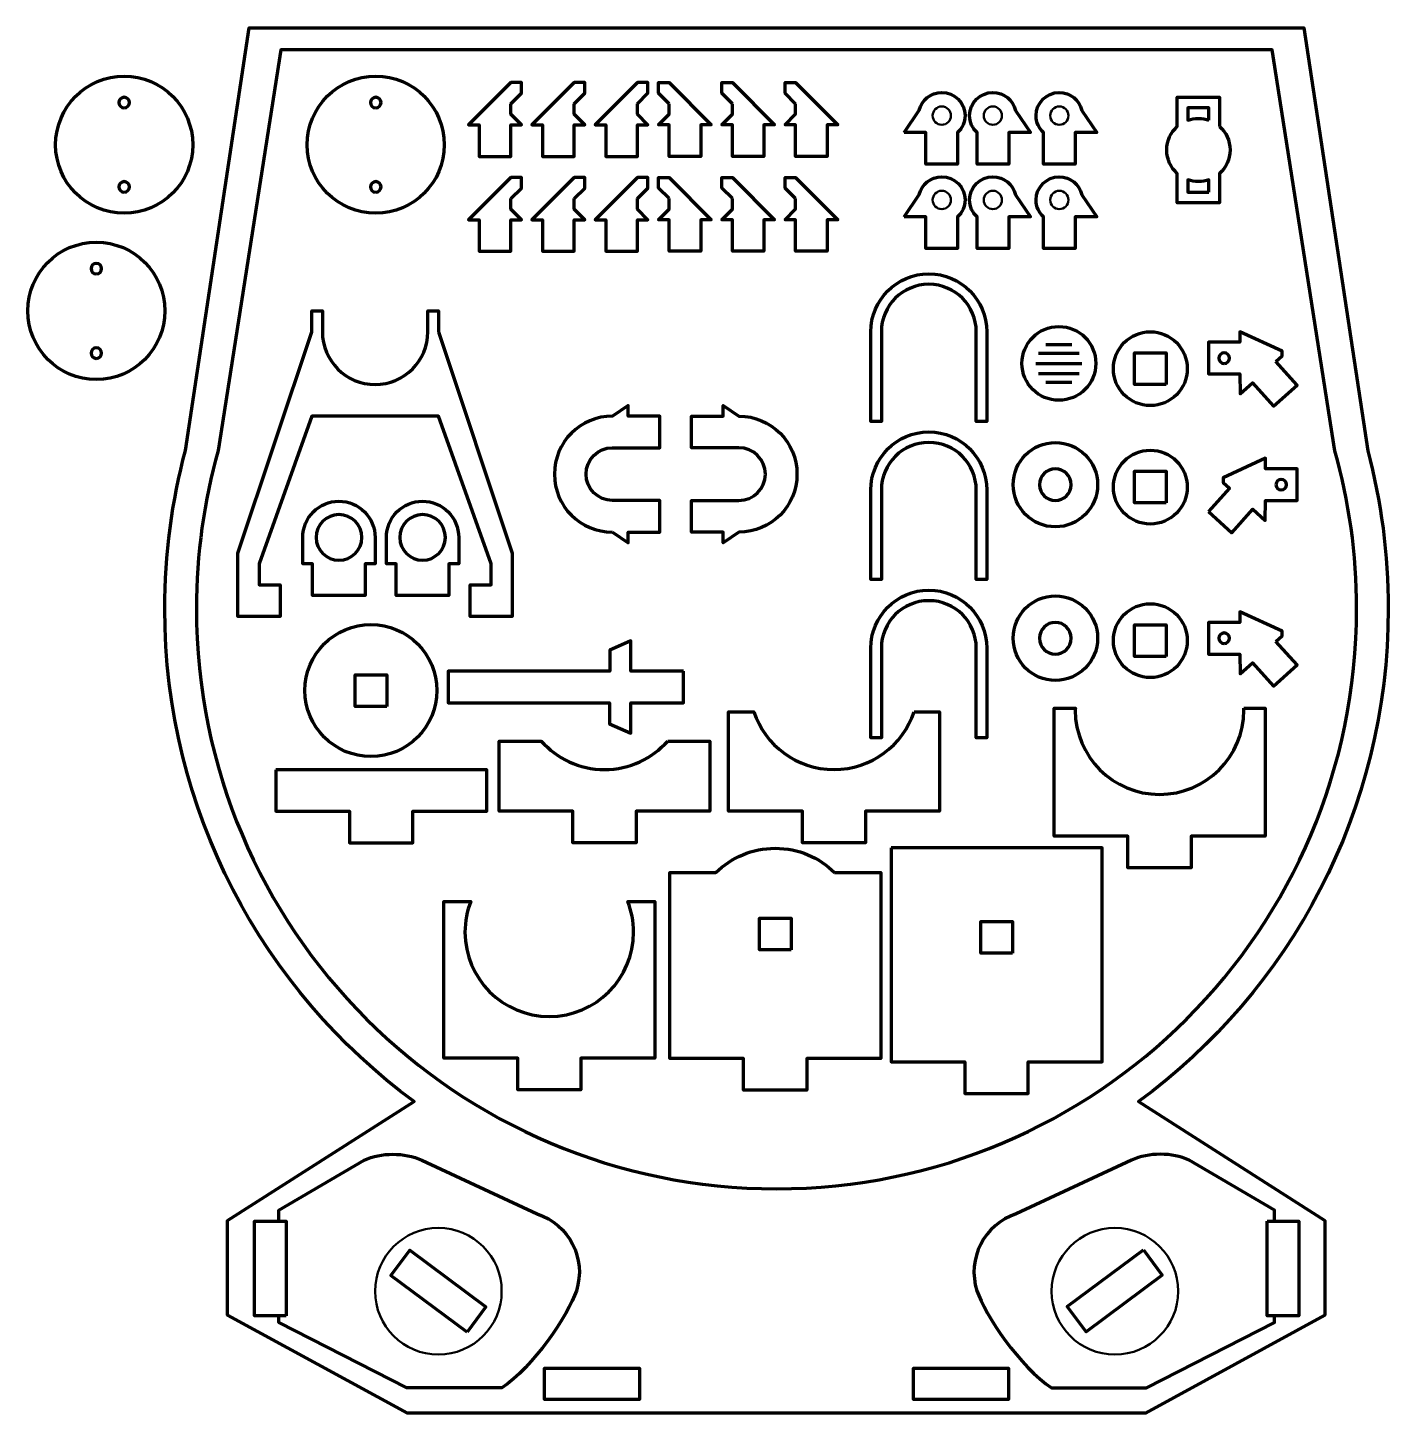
# Model space of a CAD drawing. Header units: inches. Extents: x 589 to 2016, y -1839 to -951.
# Drawn here: x 1653 to 1782, y -1760.5 to -1629.1 of the extents above; entities that cross this region are included whole.
import ezdxf

# ---------------------------------------------------------------- set-up
doc = ezdxf.new("R2010")
doc.units = ezdxf.units.IN
doc.header["$MEASUREMENT"] = 0
doc.layers.add('Layer 1', color=7, linetype='Continuous')

# ---------------------------------------------------------------- blocks, each defined once
blk = doc.blocks.new('block 86')
at = {"layer": 'Layer 1', "color": 18, "lineweight": 80, "true_color": 0x010101}
for points in [[(1698.79, -1636.34), (1699.79, -1635.34), (1699.79, -1634.34), (1698.79, -1634.34), (1694.79, -1638.34), (1695.79, -1638.34), (1695.79, -1641.34), (1698.79, -1641.34), (1698.79, -1638.34), (1699.79, -1638.34), (1698.79, -1637.34), (1698.79, -1636.34)], [(1704.79, -1636.34), (1705.79, -1635.34), (1705.79, -1634.34), (1704.79, -1634.34), (1700.79, -1638.34), (1701.79, -1638.34), (1701.79, -1641.34), (1704.79, -1641.34), (1704.79, -1638.34), (1705.79, -1638.34), (1704.79, -1637.34), (1704.79, -1636.34)], [(1710.79, -1636.34), (1711.79, -1635.34), (1711.79, -1634.34), (1710.79, -1634.34), (1706.8, -1638.34), (1707.8, -1638.34), (1707.8, -1641.34), (1710.79, -1641.34), (1710.79, -1638.34), (1711.79, -1638.34), (1710.79, -1637.34), (1710.79, -1636.34)], [(1713.79, -1636.34), (1712.79, -1635.34), (1712.79, -1634.34), (1713.79, -1634.34), (1717.79, -1638.34), (1716.79, -1638.34), (1716.79, -1641.34), (1713.79, -1641.34), (1713.79, -1638.34), (1712.79, -1638.34), (1713.79, -1637.34), (1713.79, -1636.34)], [(1719.79, -1636.34), (1718.79, -1635.34), (1718.79, -1634.34), (1719.79, -1634.34), (1723.79, -1638.34), (1722.79, -1638.34), (1722.79, -1641.34), (1719.79, -1641.34), (1719.79, -1638.34), (1718.79, -1638.34), (1719.79, -1637.34), (1719.79, -1636.34)], [(1725.79, -1636.34), (1724.79, -1635.34), (1724.79, -1634.34), (1725.79, -1634.34), (1729.79, -1638.34), (1728.79, -1638.34), (1728.79, -1641.34), (1725.79, -1641.34), (1725.79, -1638.34), (1724.79, -1638.34), (1725.79, -1637.34), (1725.79, -1636.34)], [(1698.79, -1645.34), (1699.79, -1644.34), (1699.79, -1643.34), (1698.79, -1643.34), (1694.79, -1647.34), (1695.79, -1647.34), (1695.79, -1650.34), (1698.79, -1650.34), (1698.79, -1647.34), (1699.79, -1647.34), (1698.79, -1646.34), (1698.79, -1645.34)], [(1704.79, -1645.34), (1705.79, -1644.34), (1705.79, -1643.34), (1704.79, -1643.34), (1700.79, -1647.34), (1701.79, -1647.34), (1701.79, -1650.34), (1704.79, -1650.34), (1704.79, -1647.34), (1705.79, -1647.34), (1704.79, -1646.34), (1704.79, -1645.34)], [(1710.79, -1645.34), (1711.79, -1644.34), (1711.79, -1643.34), (1710.79, -1643.34), (1706.8, -1647.34), (1707.8, -1647.34), (1707.8, -1650.34), (1710.79, -1650.34), (1710.79, -1647.34), (1711.79, -1647.34), (1710.79, -1646.34), (1710.79, -1645.34)], [(1713.79, -1645.34), (1712.79, -1644.34), (1712.79, -1643.34), (1713.79, -1643.34), (1717.79, -1647.34), (1716.79, -1647.34), (1716.79, -1650.34), (1713.79, -1650.34), (1713.79, -1647.34), (1712.79, -1647.34), (1713.79, -1646.34), (1713.79, -1645.34)], [(1719.79, -1645.34), (1718.79, -1644.34), (1718.79, -1643.34), (1719.79, -1643.34), (1723.79, -1647.34), (1722.79, -1647.34), (1722.79, -1650.34), (1719.79, -1650.34), (1719.79, -1647.34), (1718.79, -1647.34), (1719.79, -1646.34), (1719.79, -1645.34)], [(1725.79, -1645.34), (1724.79, -1644.34), (1724.79, -1643.34), (1725.79, -1643.34), (1729.79, -1647.34), (1728.79, -1647.34), (1728.79, -1650.34), (1725.79, -1650.34), (1725.79, -1647.34), (1724.79, -1647.34), (1725.79, -1646.34), (1725.79, -1645.34)]]:
    blk.add_lwpolyline(points, dxfattribs=at)
blk = doc.blocks.new('block 93')
at = {"layer": 'Layer 1', "color": 18, "lineweight": 80, "true_color": 0x010101}
for points in [[(1677.49, -1751.3), (1674.49, -1751.3), (1674.49, -1742.3), (1677.49, -1742.3), (1677.49, -1751.3)], [(1770.49, -1742.3), (1773.49, -1742.3), (1773.49, -1751.3), (1770.49, -1751.3), (1770.49, -1742.3)], [(1694.64, -1752.85), (1687.41, -1747.48), (1689.2, -1745.07), (1696.42, -1750.44), (1694.64, -1752.85)], [(1758.76, -1745.04), (1760.55, -1747.45), (1753.33, -1752.82), (1751.54, -1750.41), (1758.76, -1745.04)], [(1710.98, -1759.24), (1701.98, -1759.24), (1701.98, -1756.24), (1710.98, -1756.24), (1710.98, -1759.24), (1710.98, -1759.24)], [(1745.98, -1759.24), (1736.98, -1759.24), (1736.98, -1756.24), (1745.98, -1756.24), (1745.98, -1759.24), (1745.98, -1759.24)]]:
    blk.add_lwpolyline(points, dxfattribs=at)
for points, knots in [([(1781.98, -1684.24), (1781.98, -1679.06), (1781.3, -1674.03), (1780.03, -1669.25), (1780.03, -1669.25), (1773.98, -1629.13), (1773.98, -1629.13), (1773.98, -1629.13), (1673.98, -1629.13), (1673.98, -1629.13), (1673.98, -1629.13), (1667.94, -1669.24), (1667.94, -1669.24), (1666.66, -1674.02), (1665.98, -1679.05), (1665.98, -1684.24), (1665.98, -1703.42), (1675.29, -1720.43), (1689.64, -1730.98), (1689.64, -1730.98), (1671.94, -1742.24), (1671.94, -1742.24), (1671.94, -1742.24), (1671.94, -1751.24), (1671.94, -1751.24), (1671.94, -1751.24), (1688.98, -1760.53), (1688.98, -1760.53), (1688.98, -1760.53), (1758.97, -1760.53), (1758.97, -1760.53), (1758.97, -1760.53), (1775.98, -1751.24), (1775.98, -1751.24), (1775.98, -1751.24), (1775.98, -1742.24), (1775.98, -1742.24), (1775.98, -1742.24), (1758.31, -1730.98), (1758.31, -1730.98), (1772.67, -1720.42), (1781.98, -1703.42), (1781.98, -1684.24)], [0, 0, 0, 0, 1, 1, 1, 2, 2, 2, 3, 3, 3, 4, 4, 4, 5, 5, 5, 6, 6, 6, 7, 7, 7, 8, 8, 8, 9, 9, 9, 10, 10, 10, 11, 11, 11, 12, 12, 12, 13, 13, 13, 14, 14, 14, 14]), ([(1668.98, -1684.24), (1668.98, -1679.04), (1669.7, -1674.01), (1671.05, -1669.24), (1671.05, -1669.24), (1676.98, -1631.24), (1676.98, -1631.24), (1676.98, -1631.24), (1770.98, -1631.24), (1770.98, -1631.24), (1770.98, -1631.24), (1776.91, -1669.25), (1776.91, -1669.25), (1778.26, -1674.02), (1778.98, -1679.04), (1778.98, -1684.24), (1778.98, -1714.62), (1754.35, -1739.24), (1723.98, -1739.24), (1693.6, -1739.24), (1668.98, -1714.61), (1668.98, -1684.24)], [0, 0, 0, 0, 1, 1, 1, 2, 2, 2, 3, 3, 3, 4, 4, 4, 5, 5, 5, 6, 6, 6, 7, 7, 7, 7]), ([(1676.78, -1742.3), (1676.78, -1742.3), (1676.78, -1741.28), (1676.78, -1741.28), (1676.78, -1741.28), (1684.88, -1736.52), (1684.88, -1736.52), (1685.72, -1736.16), (1686.64, -1735.97), (1687.6, -1735.97), (1688.58, -1735.97), (1689.51, -1736.17), (1690.35, -1736.53), (1690.35, -1736.53), (1701.28, -1741.62), (1701.28, -1741.62), (1704.31, -1742.6), (1705.99, -1745.87), (1705, -1748.91), (1704.26, -1751.19), (1700.86, -1756.21), (1697.93, -1758.13), (1697.93, -1758.13), (1688.92, -1758.13), (1688.92, -1758.13), (1688.92, -1758.13), (1676.78, -1751.93), (1676.78, -1751.93), (1676.78, -1751.93), (1676.78, -1751.3), (1676.78, -1751.3)], [0, 0, 0, 0, 1, 1, 1, 2, 2, 2, 3, 3, 3, 4, 4, 4, 5, 5, 5, 6, 6, 6, 7, 7, 7, 8, 8, 8, 9, 9, 9, 10, 10, 10, 10]), ([(1771.2, -1742.3), (1771.2, -1742.3), (1771.2, -1741.28), (1771.2, -1741.28), (1771.2, -1741.28), (1763.11, -1736.52), (1763.11, -1736.52), (1762.27, -1736.16), (1761.35, -1735.97), (1760.38, -1735.97), (1759.4, -1735.97), (1758.47, -1736.17), (1757.64, -1736.53), (1757.64, -1736.53), (1746.71, -1741.62), (1746.71, -1741.62), (1743.67, -1742.6), (1742, -1745.87), (1742.98, -1748.91), (1743.72, -1751.19), (1747.12, -1756.21), (1750.06, -1758.13), (1750.06, -1758.13), (1759.06, -1758.13), (1759.06, -1758.13), (1759.06, -1758.13), (1771.2, -1751.93), (1771.2, -1751.93), (1771.2, -1751.93), (1771.2, -1751.3), (1771.2, -1751.3)], [0, 0, 0, 0, 1, 1, 1, 2, 2, 2, 3, 3, 3, 4, 4, 4, 5, 5, 5, 6, 6, 6, 7, 7, 7, 8, 8, 8, 9, 9, 9, 10, 10, 10, 10])]:
    blk.add_open_spline(points, degree=3, knots=knots, dxfattribs=at)
at = {"layer": 'Layer 1', "color": 240, "lineweight": 50, "true_color": 0xec2227}
for points in [[(1691.92, -1742.96), (1695.23, -1742.96), (1697.92, -1745.65), (1697.92, -1748.96), (1697.92, -1752.27), (1695.23, -1754.96), (1691.92, -1754.96), (1688.61, -1754.96), (1685.92, -1752.27), (1685.92, -1748.96), (1685.92, -1745.65), (1688.61, -1742.96), (1691.92, -1742.96)], [(1756.06, -1742.96), (1759.38, -1742.96), (1762.06, -1745.65), (1762.06, -1748.96), (1762.06, -1752.27), (1759.38, -1754.96), (1756.06, -1754.96), (1752.75, -1754.96), (1750.06, -1752.27), (1750.06, -1748.96), (1750.06, -1745.65), (1752.75, -1742.96), (1756.06, -1742.96)]]:
    blk.add_open_spline(points, degree=3, knots=[0, 0, 0, 0, 1, 1, 1, 2, 2, 2, 3, 3, 3, 4, 4, 4, 4], dxfattribs=at)
blk = doc.blocks.new('block 92')
at = {"layer": 'Layer 1'}
blk.add_blockref('block 93', (0, 0), dxfattribs=at)
blk = doc.blocks.new('block 94')
at = {"layer": 'Layer 1', "color": 18, "lineweight": 80, "true_color": 0x010101}
for points in [[(1749.52, -1659.18), (1751.98, -1659.18)], [(1748.82, -1660), (1752.67, -1660)], [(1748.58, -1660.97), (1752.92, -1660.97)], [(1748.82, -1661.94), (1752.67, -1661.94)], [(1749.52, -1662.75), (1751.98, -1662.75)]]:
    blk.add_lwpolyline(points, dxfattribs=at)
blk.add_open_spline([(1750.75, -1657.47), (1748.82, -1657.47), (1747.25, -1659.04), (1747.25, -1660.97), (1747.25, -1662.9), (1748.82, -1664.47), (1750.75, -1664.47), (1752.68, -1664.47), (1754.25, -1662.9), (1754.25, -1660.97), (1754.25, -1659.04), (1752.69, -1657.47), (1750.75, -1657.47)], degree=3, knots=[0, 0, 0, 0, 1, 1, 1, 2, 2, 2, 3, 3, 3, 4, 4, 4, 4], dxfattribs=at)
blk = doc.blocks.new('block 96')
at = {"layer": 'Layer 1', "color": 18, "lineweight": 80, "true_color": 0x010101}
blk.add_open_spline([(1752.93, -1644.97), (1752.7, -1644), (1751.83, -1643.27), (1750.79, -1643.27), (1749.58, -1643.27), (1748.59, -1644.26), (1748.59, -1645.47), (1748.59, -1646.11), (1748.87, -1646.68), (1749.29, -1647.08), (1749.29, -1647.08), (1749.29, -1650.07), (1749.29, -1650.07), (1749.29, -1650.07), (1752.29, -1650.07), (1752.29, -1650.07), (1752.29, -1650.07), (1752.29, -1647.08), (1752.29, -1647.08), (1752.29, -1647.08), (1754.35, -1647.08), (1754.35, -1647.08), (1754.35, -1647.08), (1752.93, -1644.97), (1752.93, -1644.97)], degree=3, knots=[0, 0, 0, 0, 1, 1, 1, 2, 2, 2, 3, 3, 3, 4, 4, 4, 5, 5, 5, 6, 6, 6, 7, 7, 7, 8, 8, 8, 8], dxfattribs=at)
at = {"layer": 'Layer 1', "color": 240, "lineweight": 50, "true_color": 0xec2227}
blk.add_open_spline([(1750.79, -1644.6), (1751.27, -1644.6), (1751.66, -1644.99), (1751.66, -1645.47), (1751.66, -1645.95), (1751.27, -1646.34), (1750.79, -1646.34), (1750.31, -1646.34), (1749.93, -1645.95), (1749.93, -1645.47), (1749.93, -1644.99), (1750.31, -1644.6), (1750.79, -1644.6)], degree=3, knots=[0, 0, 0, 0, 1, 1, 1, 2, 2, 2, 3, 3, 3, 4, 4, 4, 4], dxfattribs=at)
blk = doc.blocks.new('block 97')
at = {"layer": 'Layer 1', "color": 18, "lineweight": 80, "true_color": 0x010101}
blk.add_open_spline([(1746.63, -1644.97), (1746.4, -1644), (1745.53, -1643.27), (1744.49, -1643.27), (1743.28, -1643.27), (1742.29, -1644.26), (1742.29, -1645.47), (1742.29, -1646.11), (1742.56, -1646.68), (1742.99, -1647.08), (1742.99, -1647.08), (1742.99, -1650.07), (1742.99, -1650.07), (1742.99, -1650.07), (1745.99, -1650.07), (1745.99, -1650.07), (1745.99, -1650.07), (1745.99, -1647.08), (1745.99, -1647.08), (1745.99, -1647.08), (1748.05, -1647.08), (1748.05, -1647.08), (1748.05, -1647.08), (1746.63, -1644.97), (1746.63, -1644.97)], degree=3, knots=[0, 0, 0, 0, 1, 1, 1, 2, 2, 2, 3, 3, 3, 4, 4, 4, 5, 5, 5, 6, 6, 6, 7, 7, 7, 8, 8, 8, 8], dxfattribs=at)
at = {"layer": 'Layer 1', "color": 240, "lineweight": 50, "true_color": 0xec2227}
blk.add_open_spline([(1744.49, -1644.6), (1744.97, -1644.6), (1745.35, -1644.99), (1745.35, -1645.47), (1745.35, -1645.95), (1744.97, -1646.34), (1744.49, -1646.34), (1744.01, -1646.34), (1743.62, -1645.95), (1743.62, -1645.47), (1743.62, -1644.99), (1744.01, -1644.6), (1744.49, -1644.6)], degree=3, knots=[0, 0, 0, 0, 1, 1, 1, 2, 2, 2, 3, 3, 3, 4, 4, 4, 4], dxfattribs=at)
blk = doc.blocks.new('block 98')
at = {"layer": 'Layer 1', "color": 18, "lineweight": 80, "true_color": 0x010101}
blk.add_open_spline([(1736.09, -1647.08), (1736.09, -1647.08), (1738.15, -1647.08), (1738.15, -1647.08), (1738.15, -1647.08), (1738.15, -1650.07), (1738.15, -1650.07), (1738.15, -1650.07), (1741.15, -1650.07), (1741.15, -1650.07), (1741.15, -1650.07), (1741.15, -1647.08), (1741.15, -1647.08), (1741.58, -1646.67), (1741.85, -1646.1), (1741.85, -1645.47), (1741.85, -1644.25), (1740.86, -1643.27), (1739.65, -1643.27), (1738.61, -1643.27), (1737.74, -1643.99), (1737.51, -1644.96), (1737.51, -1644.96), (1736.09, -1647.08), (1736.09, -1647.08)], degree=3, knots=[0, 0, 0, 0, 1, 1, 1, 2, 2, 2, 3, 3, 3, 4, 4, 4, 5, 5, 5, 6, 6, 6, 7, 7, 7, 8, 8, 8, 8], dxfattribs=at)
at = {"layer": 'Layer 1', "color": 240, "lineweight": 50, "true_color": 0xec2227}
blk.add_open_spline([(1739.65, -1644.6), (1740.13, -1644.6), (1740.52, -1644.99), (1740.52, -1645.47), (1740.52, -1645.95), (1740.13, -1646.34), (1739.65, -1646.34), (1739.17, -1646.34), (1738.78, -1645.95), (1738.78, -1645.47), (1738.78, -1644.99), (1739.17, -1644.6), (1739.65, -1644.6)], degree=3, knots=[0, 0, 0, 0, 1, 1, 1, 2, 2, 2, 3, 3, 3, 4, 4, 4, 4], dxfattribs=at)
blk = doc.blocks.new('block 95')
at = {"layer": 'Layer 1'}
for name in ['block 98', 'block 97', 'block 96']:
    blk.add_blockref(name, (0, 0), dxfattribs=at)
blk = doc.blocks.new('block 100')
at = {"layer": 'Layer 1', "color": 18, "lineweight": 80, "true_color": 0x010101}
blk.add_open_spline([(1752.93, -1636.97), (1752.7, -1636), (1751.83, -1635.28), (1750.79, -1635.28), (1749.58, -1635.28), (1748.59, -1636.26), (1748.59, -1637.47), (1748.59, -1638.11), (1748.87, -1638.68), (1749.29, -1639.08), (1749.29, -1639.08), (1749.29, -1642.07), (1749.29, -1642.07), (1749.29, -1642.07), (1752.29, -1642.07), (1752.29, -1642.07), (1752.29, -1642.07), (1752.29, -1639.08), (1752.29, -1639.08), (1752.29, -1639.08), (1754.35, -1639.08), (1754.35, -1639.08), (1754.35, -1639.08), (1752.93, -1636.97), (1752.93, -1636.97)], degree=3, knots=[0, 0, 0, 0, 1, 1, 1, 2, 2, 2, 3, 3, 3, 4, 4, 4, 5, 5, 5, 6, 6, 6, 7, 7, 7, 8, 8, 8, 8], dxfattribs=at)
at = {"layer": 'Layer 1', "color": 240, "lineweight": 50, "true_color": 0xec2227}
blk.add_open_spline([(1750.79, -1636.6), (1751.27, -1636.6), (1751.66, -1636.99), (1751.66, -1637.47), (1751.66, -1637.95), (1751.27, -1638.34), (1750.79, -1638.34), (1750.31, -1638.34), (1749.93, -1637.95), (1749.93, -1637.47), (1749.93, -1636.99), (1750.31, -1636.6), (1750.79, -1636.6)], degree=3, knots=[0, 0, 0, 0, 1, 1, 1, 2, 2, 2, 3, 3, 3, 4, 4, 4, 4], dxfattribs=at)
blk = doc.blocks.new('block 101')
at = {"layer": 'Layer 1', "color": 18, "lineweight": 80, "true_color": 0x010101}
blk.add_open_spline([(1746.63, -1636.97), (1746.4, -1636), (1745.53, -1635.28), (1744.49, -1635.28), (1743.28, -1635.28), (1742.29, -1636.26), (1742.29, -1637.47), (1742.29, -1638.11), (1742.56, -1638.68), (1742.99, -1639.08), (1742.99, -1639.08), (1742.99, -1642.07), (1742.99, -1642.07), (1742.99, -1642.07), (1745.99, -1642.07), (1745.99, -1642.07), (1745.99, -1642.07), (1745.99, -1639.08), (1745.99, -1639.08), (1745.99, -1639.08), (1748.05, -1639.08), (1748.05, -1639.08), (1748.05, -1639.08), (1746.63, -1636.97), (1746.63, -1636.97)], degree=3, knots=[0, 0, 0, 0, 1, 1, 1, 2, 2, 2, 3, 3, 3, 4, 4, 4, 5, 5, 5, 6, 6, 6, 7, 7, 7, 8, 8, 8, 8], dxfattribs=at)
at = {"layer": 'Layer 1', "color": 240, "lineweight": 50, "true_color": 0xec2227}
blk.add_open_spline([(1744.49, -1636.6), (1744.97, -1636.6), (1745.35, -1636.99), (1745.35, -1637.47), (1745.35, -1637.95), (1744.97, -1638.34), (1744.49, -1638.34), (1744.01, -1638.34), (1743.62, -1637.95), (1743.62, -1637.47), (1743.62, -1636.99), (1744.01, -1636.6), (1744.49, -1636.6)], degree=3, knots=[0, 0, 0, 0, 1, 1, 1, 2, 2, 2, 3, 3, 3, 4, 4, 4, 4], dxfattribs=at)
blk = doc.blocks.new('block 102')
at = {"layer": 'Layer 1', "color": 18, "lineweight": 80, "true_color": 0x010101}
blk.add_open_spline([(1736.09, -1639.07), (1736.09, -1639.07), (1738.15, -1639.07), (1738.15, -1639.07), (1738.15, -1639.07), (1738.15, -1642.07), (1738.15, -1642.07), (1738.15, -1642.07), (1741.15, -1642.07), (1741.15, -1642.07), (1741.15, -1642.07), (1741.15, -1639.07), (1741.15, -1639.07), (1741.58, -1638.67), (1741.85, -1638.1), (1741.85, -1637.47), (1741.85, -1636.26), (1740.86, -1635.27), (1739.65, -1635.27), (1738.61, -1635.27), (1737.74, -1635.99), (1737.51, -1636.96), (1737.51, -1636.96), (1736.09, -1639.07), (1736.09, -1639.07)], degree=3, knots=[0, 0, 0, 0, 1, 1, 1, 2, 2, 2, 3, 3, 3, 4, 4, 4, 5, 5, 5, 6, 6, 6, 7, 7, 7, 8, 8, 8, 8], dxfattribs=at)
at = {"layer": 'Layer 1', "color": 240, "lineweight": 50, "true_color": 0xec2227}
blk.add_open_spline([(1739.65, -1636.6), (1740.13, -1636.6), (1740.52, -1636.99), (1740.52, -1637.47), (1740.52, -1637.95), (1740.13, -1638.34), (1739.65, -1638.34), (1739.17, -1638.34), (1738.78, -1637.95), (1738.78, -1637.47), (1738.78, -1636.99), (1739.17, -1636.6), (1739.65, -1636.6)], degree=3, knots=[0, 0, 0, 0, 1, 1, 1, 2, 2, 2, 3, 3, 3, 4, 4, 4, 4], dxfattribs=at)
blk = doc.blocks.new('block 99')
at = {"layer": 'Layer 1'}
for name in ['block 102', 'block 101', 'block 100']:
    blk.add_blockref(name, (0, 0), dxfattribs=at)

msp = doc.modelspace()

# ---------------------------------------------------------------- linework, layer by layer
at = {"layer": 'Layer 1', "color": 18, "lineweight": 80, "true_color": 0x010101}
for points in [[(1771.32, -1660.79), (1771.91, -1660.26), (1771.91, -1659.81), (1767.92, -1657.97), (1767.92, -1658.97), (1764.92, -1658.97), (1764.92, -1661.97), (1767.92, -1661.97), (1767.93, -1663.87), (1769.1, -1662.8), (1771.1, -1665.03), (1773.33, -1663.02), (1771.32, -1660.79)], [(1760.92, -1662.97), (1757.92, -1662.97), (1757.92, -1659.97), (1760.92, -1659.97), (1760.92, -1662.97)], [(1764.92, -1675.02), (1767.15, -1677.03), (1769.15, -1674.8), (1770.32, -1675.86), (1770.33, -1673.97), (1773.33, -1673.97), (1773.33, -1670.97), (1770.33, -1670.97), (1770.33, -1669.97), (1766.34, -1671.81), (1766.34, -1672.25), (1766.93, -1672.79), (1764.92, -1675.02)], [(1760.92, -1674.2), (1757.92, -1674.2), (1757.92, -1671.2), (1760.92, -1671.2), (1760.92, -1674.2)], [(1771.32, -1687.35), (1771.91, -1686.81), (1771.91, -1686.36), (1767.92, -1684.52), (1767.92, -1685.53), (1764.92, -1685.53), (1764.92, -1688.53), (1767.92, -1688.53), (1767.93, -1690.42), (1769.1, -1689.35), (1771.1, -1691.58), (1773.33, -1689.57), (1771.32, -1687.35)], [(1760.92, -1688.76), (1757.92, -1688.76), (1757.92, -1685.76), (1760.92, -1685.76), (1760.92, -1688.76)], [(1715.17, -1690.15), (1710.17, -1690.15), (1710.17, -1687.27), (1708.17, -1688.15), (1708.17, -1690.15), (1692.86, -1690.15), (1692.86, -1693.15), (1708.13, -1693.15), (1708.13, -1695.15), (1710.17, -1696.03), (1710.17, -1693.15), (1715.17, -1693.15), (1715.17, -1690.15)], [(1687.03, -1693.49), (1684.03, -1693.49), (1684.03, -1690.49), (1687.03, -1690.49), (1687.03, -1693.49)], [(1676.5, -1699.5), (1676.5, -1703.44), (1683.5, -1703.44), (1683.5, -1706.44), (1689.51, -1706.44), (1689.51, -1703.44), (1696.51, -1703.44), (1696.51, -1699.5), (1676.5, -1699.5)], [(1734.84, -1706.92), (1734.84, -1727.21), (1741.84, -1727.21), (1741.84, -1730.21), (1747.85, -1730.21), (1747.85, -1727.21), (1754.85, -1727.21), (1754.85, -1706.92), (1734.84, -1706.92)], [(1725.37, -1716.59), (1722.37, -1716.59), (1722.37, -1713.59), (1725.37, -1713.59), (1725.37, -1716.59)], [(1746.36, -1716.9), (1743.36, -1716.9), (1743.36, -1713.9), (1746.36, -1713.9), (1746.36, -1716.9)]]:
    msp.add_lwpolyline(points, dxfattribs=at)
for points, knots in [([(1662.13, -1633.73), (1658.54, -1633.73), (1655.63, -1636.64), (1655.63, -1640.23), (1655.63, -1643.82), (1658.54, -1646.73), (1662.13, -1646.73), (1665.72, -1646.73), (1668.63, -1643.82), (1668.63, -1640.23), (1668.63, -1636.64), (1665.72, -1633.73), (1662.13, -1633.73)], [0, 0, 0, 0, 1, 1, 1, 2, 2, 2, 3, 3, 3, 4, 4, 4, 4]), ([(1685.98, -1633.73), (1682.39, -1633.73), (1679.48, -1636.64), (1679.48, -1640.23), (1679.48, -1643.82), (1682.39, -1646.73), (1685.98, -1646.73), (1689.57, -1646.73), (1692.48, -1643.82), (1692.48, -1640.23), (1692.48, -1636.64), (1689.57, -1633.73), (1685.98, -1633.73)], [0, 0, 0, 0, 1, 1, 1, 2, 2, 2, 3, 3, 3, 4, 4, 4, 4]), ([(1662.13, -1636.73), (1661.86, -1636.73), (1661.63, -1636.5), (1661.63, -1636.23), (1661.63, -1635.95), (1661.86, -1635.73), (1662.13, -1635.73), (1662.41, -1635.73), (1662.63, -1635.95), (1662.63, -1636.23), (1662.63, -1636.5), (1662.41, -1636.73), (1662.13, -1636.73)], [0, 0, 0, 0, 1, 1, 1, 2, 2, 2, 3, 3, 3, 4, 4, 4, 4]), ([(1685.98, -1636.73), (1685.7, -1636.73), (1685.48, -1636.5), (1685.48, -1636.23), (1685.48, -1635.95), (1685.71, -1635.73), (1685.98, -1635.73), (1686.26, -1635.73), (1686.48, -1635.95), (1686.48, -1636.23), (1686.48, -1636.5), (1686.26, -1636.73), (1685.98, -1636.73)], [0, 0, 0, 0, 1, 1, 1, 2, 2, 2, 3, 3, 3, 4, 4, 4, 4]), ([(1765.98, -1638.5), (1765.98, -1638.5), (1765.98, -1635.73), (1765.98, -1635.73), (1765.98, -1635.73), (1761.98, -1635.73), (1761.98, -1635.73), (1761.98, -1635.73), (1761.98, -1638.5), (1761.98, -1638.5), (1761.37, -1639.05), (1760.98, -1639.84), (1760.98, -1640.73), (1760.98, -1641.61), (1761.37, -1642.41), (1761.98, -1642.96), (1761.98, -1642.96), (1761.98, -1645.73), (1761.98, -1645.73), (1761.98, -1645.73), (1765.98, -1645.73), (1765.98, -1645.73), (1765.98, -1645.73), (1765.98, -1642.96), (1765.98, -1642.96), (1766.59, -1642.41), (1766.98, -1641.61), (1766.98, -1640.73), (1766.98, -1639.84), (1766.59, -1639.04), (1765.98, -1638.5)], [0, 0, 0, 0, 1, 1, 1, 2, 2, 2, 3, 3, 3, 4, 4, 4, 5, 5, 5, 6, 6, 6, 7, 7, 7, 8, 8, 8, 9, 9, 9, 10, 10, 10, 10]), ([(1764.98, -1637.9), (1764.66, -1637.79), (1764.33, -1637.73), (1763.98, -1637.73), (1763.63, -1637.73), (1763.29, -1637.79), (1762.98, -1637.9), (1762.98, -1637.9), (1762.98, -1636.73), (1762.98, -1636.73), (1762.98, -1636.73), (1764.98, -1636.73), (1764.98, -1636.73), (1764.98, -1636.73), (1764.98, -1637.9), (1764.98, -1637.9), (1764.98, -1637.9), (1764.98, -1637.9), (1764.98, -1637.9)], [0, 0, 0, 0, 1, 1, 1, 2, 2, 2, 3, 3, 3, 4, 4, 4, 5, 5, 5, 6, 6, 6, 6]), ([(1662.13, -1644.73), (1661.86, -1644.73), (1661.63, -1644.5), (1661.63, -1644.23), (1661.63, -1643.95), (1661.86, -1643.73), (1662.13, -1643.73), (1662.41, -1643.73), (1662.63, -1643.95), (1662.63, -1644.23), (1662.63, -1644.5), (1662.41, -1644.73), (1662.13, -1644.73)], [0, 0, 0, 0, 1, 1, 1, 2, 2, 2, 3, 3, 3, 4, 4, 4, 4]), ([(1685.98, -1644.73), (1685.7, -1644.73), (1685.48, -1644.5), (1685.48, -1644.23), (1685.48, -1643.95), (1685.71, -1643.73), (1685.98, -1643.73), (1686.26, -1643.73), (1686.48, -1643.95), (1686.48, -1644.23), (1686.48, -1644.5), (1686.26, -1644.73), (1685.98, -1644.73)], [0, 0, 0, 0, 1, 1, 1, 2, 2, 2, 3, 3, 3, 4, 4, 4, 4]), ([(1764.98, -1644.73), (1764.98, -1644.73), (1762.98, -1644.73), (1762.98, -1644.73), (1762.98, -1644.73), (1762.98, -1643.55), (1762.98, -1643.55), (1763.29, -1643.66), (1763.63, -1643.73), (1763.98, -1643.73), (1764.33, -1643.73), (1764.66, -1643.66), (1764.98, -1643.55), (1764.98, -1643.55), (1764.98, -1644.73), (1764.98, -1644.73), (1764.98, -1644.73), (1764.98, -1644.73), (1764.98, -1644.73)], [0, 0, 0, 0, 1, 1, 1, 2, 2, 2, 3, 3, 3, 4, 4, 4, 5, 5, 5, 6, 6, 6, 6]), ([(1659.49, -1649.48), (1655.9, -1649.48), (1652.99, -1652.39), (1652.99, -1655.99), (1652.99, -1659.58), (1655.9, -1662.49), (1659.49, -1662.49), (1663.08, -1662.49), (1665.99, -1659.58), (1665.99, -1655.99), (1665.99, -1652.39), (1663.08, -1649.48), (1659.49, -1649.48)], [0, 0, 0, 0, 1, 1, 1, 2, 2, 2, 3, 3, 3, 4, 4, 4, 4]), ([(1659.49, -1652.48), (1659.21, -1652.48), (1658.99, -1652.26), (1658.99, -1651.98), (1658.99, -1651.71), (1659.21, -1651.48), (1659.49, -1651.48), (1659.76, -1651.48), (1659.99, -1651.71), (1659.99, -1651.98), (1659.99, -1652.26), (1659.76, -1652.48), (1659.49, -1652.48)], [0, 0, 0, 0, 1, 1, 1, 2, 2, 2, 3, 3, 3, 4, 4, 4, 4]), ([(1743.92, -1657.97), (1743.92, -1654.94), (1741.46, -1652.47), (1738.42, -1652.47), (1735.38, -1652.47), (1732.92, -1654.93), (1732.92, -1657.97), (1732.92, -1657.97), (1732.92, -1666.47), (1732.92, -1666.47), (1732.92, -1666.47), (1733.92, -1666.47), (1733.92, -1666.47), (1733.92, -1666.47), (1733.92, -1657.97), (1733.92, -1657.97), (1733.92, -1655.49), (1735.93, -1653.47), (1738.42, -1653.47), (1740.9, -1653.47), (1742.92, -1655.49), (1742.92, -1657.97), (1742.92, -1657.97), (1742.92, -1666.47), (1742.92, -1666.47), (1742.92, -1666.47), (1743.92, -1666.47), (1743.92, -1666.47), (1743.92, -1666.47), (1743.92, -1657.97), (1743.92, -1657.97)], [0, 0, 0, 0, 1, 1, 1, 2, 2, 2, 3, 3, 3, 4, 4, 4, 5, 5, 5, 6, 6, 6, 7, 7, 7, 8, 8, 8, 9, 9, 9, 10, 10, 10, 10]), ([(1691.92, -1657.97), (1691.92, -1657.97), (1691.92, -1655.97), (1691.92, -1655.97), (1691.92, -1655.97), (1690.92, -1655.97), (1690.92, -1655.97), (1690.92, -1655.97), (1690.92, -1657.97), (1690.92, -1657.97), (1690.92, -1660.73), (1688.68, -1662.97), (1685.92, -1662.97), (1683.16, -1662.97), (1680.92, -1660.73), (1680.92, -1657.97), (1680.92, -1657.97), (1680.92, -1655.97), (1680.92, -1655.97), (1680.92, -1655.97), (1679.92, -1655.97), (1679.92, -1655.97), (1679.92, -1655.97), (1679.92, -1657.97), (1679.92, -1657.97), (1679.92, -1657.97), (1672.92, -1678.97), (1672.92, -1678.97), (1672.92, -1678.97), (1672.92, -1684.97), (1672.92, -1684.97), (1672.92, -1684.97), (1676.92, -1684.97), (1676.92, -1684.97), (1676.92, -1684.97), (1676.92, -1681.97), (1676.92, -1681.97), (1676.92, -1681.97), (1674.92, -1681.97), (1674.92, -1681.97), (1674.92, -1681.97), (1674.92, -1679.97), (1674.92, -1679.97), (1674.92, -1679.97), (1679.92, -1665.97), (1679.92, -1665.97), (1679.92, -1665.97), (1691.92, -1665.97), (1691.92, -1665.97), (1691.92, -1665.97), (1696.92, -1679.97), (1696.92, -1679.97), (1696.92, -1679.97), (1696.92, -1681.97), (1696.92, -1681.97), (1696.92, -1681.97), (1694.92, -1681.97), (1694.92, -1681.97), (1694.92, -1681.97), (1694.92, -1684.97), (1694.92, -1684.97), (1694.92, -1684.97), (1698.92, -1684.97), (1698.92, -1684.97), (1698.92, -1684.97), (1698.92, -1678.97), (1698.92, -1678.97), (1698.92, -1678.97), (1691.92, -1657.97), (1691.92, -1657.97)], [0, 0, 0, 0, 1, 1, 1, 2, 2, 2, 3, 3, 3, 4, 4, 4, 5, 5, 5, 6, 6, 6, 7, 7, 7, 8, 8, 8, 9, 9, 9, 10, 10, 10, 11, 11, 11, 12, 12, 12, 13, 13, 13, 14, 14, 14, 15, 15, 15, 16, 16, 16, 17, 17, 17, 18, 18, 18, 19, 19, 19, 20, 20, 20, 21, 21, 21, 22, 22, 22, 23, 23, 23, 23]), ([(1759.42, -1657.97), (1757.49, -1657.97), (1755.92, -1659.54), (1755.92, -1661.47), (1755.92, -1663.41), (1757.49, -1664.97), (1759.42, -1664.97), (1761.35, -1664.97), (1762.92, -1663.41), (1762.92, -1661.47), (1762.92, -1659.54), (1761.35, -1657.97), (1759.42, -1657.97)], [0, 0, 0, 0, 1, 1, 1, 2, 2, 2, 3, 3, 3, 4, 4, 4, 4]), ([(1659.49, -1660.49), (1659.21, -1660.49), (1658.99, -1660.26), (1658.99, -1659.99), (1658.99, -1659.71), (1659.21, -1659.49), (1659.49, -1659.49), (1659.76, -1659.49), (1659.99, -1659.71), (1659.99, -1659.99), (1659.99, -1660.26), (1659.76, -1660.49), (1659.49, -1660.49)], [0, 0, 0, 0, 1, 1, 1, 2, 2, 2, 3, 3, 3, 4, 4, 4, 4]), ([(1766.42, -1660.97), (1766.15, -1660.97), (1765.92, -1660.75), (1765.92, -1660.47), (1765.92, -1660.19), (1766.15, -1659.97), (1766.42, -1659.97), (1766.69, -1659.97), (1766.92, -1660.19), (1766.92, -1660.47), (1766.92, -1660.75), (1766.7, -1660.97), (1766.42, -1660.97)], [0, 0, 0, 0, 1, 1, 1, 2, 2, 2, 3, 3, 3, 4, 4, 4, 4]), ([(1708.42, -1676.97), (1705.38, -1676.97), (1702.92, -1674.51), (1702.92, -1671.47), (1702.92, -1668.43), (1705.38, -1665.97), (1708.42, -1665.97), (1708.42, -1665.97), (1709.92, -1664.97), (1709.92, -1664.97), (1709.92, -1664.97), (1709.92, -1665.97), (1709.92, -1665.97), (1709.92, -1665.97), (1712.92, -1665.97), (1712.92, -1665.97), (1712.92, -1665.97), (1712.92, -1668.97), (1712.92, -1668.97), (1712.92, -1668.97), (1708.42, -1668.97), (1708.42, -1668.97), (1707.04, -1668.97), (1705.92, -1670.09), (1705.92, -1671.47), (1705.92, -1672.85), (1707.04, -1673.97), (1708.42, -1673.97), (1708.42, -1673.97), (1712.92, -1673.97), (1712.92, -1673.97), (1712.92, -1673.97), (1712.92, -1676.97), (1712.92, -1676.97), (1712.92, -1676.97), (1709.92, -1676.97), (1709.92, -1676.97), (1709.92, -1676.97), (1709.92, -1677.97), (1709.92, -1677.97), (1709.92, -1677.97), (1708.42, -1676.97), (1708.42, -1676.97)], [0, 0, 0, 0, 1, 1, 1, 2, 2, 2, 3, 3, 3, 4, 4, 4, 5, 5, 5, 6, 6, 6, 7, 7, 7, 8, 8, 8, 9, 9, 9, 10, 10, 10, 11, 11, 11, 12, 12, 12, 13, 13, 13, 14, 14, 14, 14]), ([(1720.42, -1676.97), (1723.46, -1676.97), (1725.92, -1674.51), (1725.92, -1671.47), (1725.92, -1668.43), (1723.46, -1665.97), (1720.42, -1665.97), (1720.42, -1665.97), (1718.92, -1664.97), (1718.92, -1664.97), (1718.92, -1664.97), (1718.92, -1665.97), (1718.92, -1665.97), (1718.92, -1665.97), (1715.92, -1665.97), (1715.92, -1665.97), (1715.92, -1665.97), (1715.92, -1668.97), (1715.92, -1668.97), (1715.92, -1668.97), (1720.42, -1668.97), (1720.42, -1668.97), (1721.8, -1668.97), (1722.92, -1670.09), (1722.92, -1671.47), (1722.92, -1672.85), (1721.8, -1673.97), (1720.42, -1673.97), (1720.42, -1673.97), (1715.92, -1673.97), (1715.92, -1673.97), (1715.92, -1673.97), (1715.92, -1676.97), (1715.92, -1676.97), (1715.92, -1676.97), (1718.92, -1676.97), (1718.92, -1676.97), (1718.92, -1676.97), (1718.92, -1677.97), (1718.92, -1677.97), (1718.92, -1677.97), (1720.42, -1676.97), (1720.42, -1676.97)], [0, 0, 0, 0, 1, 1, 1, 2, 2, 2, 3, 3, 3, 4, 4, 4, 5, 5, 5, 6, 6, 6, 7, 7, 7, 8, 8, 8, 9, 9, 9, 10, 10, 10, 11, 11, 11, 12, 12, 12, 13, 13, 13, 14, 14, 14, 14]), ([(1743.92, -1672.97), (1743.92, -1669.93), (1741.46, -1667.47), (1738.42, -1667.47), (1735.38, -1667.47), (1732.92, -1669.93), (1732.92, -1672.97), (1732.92, -1672.97), (1732.92, -1681.47), (1732.92, -1681.47), (1732.92, -1681.47), (1733.92, -1681.47), (1733.92, -1681.47), (1733.92, -1681.47), (1733.92, -1672.97), (1733.92, -1672.97), (1733.92, -1670.48), (1735.93, -1668.47), (1738.42, -1668.47), (1740.9, -1668.47), (1742.92, -1670.48), (1742.92, -1672.97), (1742.92, -1672.97), (1742.92, -1681.47), (1742.92, -1681.47), (1742.92, -1681.47), (1743.92, -1681.47), (1743.92, -1681.47), (1743.92, -1681.47), (1743.92, -1672.97), (1743.92, -1672.97)], [0, 0, 0, 0, 1, 1, 1, 2, 2, 2, 3, 3, 3, 4, 4, 4, 5, 5, 5, 6, 6, 6, 7, 7, 7, 8, 8, 8, 9, 9, 9, 10, 10, 10, 10]), ([(1750.42, -1668.47), (1748.21, -1668.47), (1746.42, -1670.26), (1746.42, -1672.47), (1746.42, -1674.68), (1748.21, -1676.47), (1750.42, -1676.47), (1752.63, -1676.47), (1754.42, -1674.68), (1754.42, -1672.47), (1754.42, -1670.26), (1752.63, -1668.47), (1750.42, -1668.47)], [0, 0, 0, 0, 1, 1, 1, 2, 2, 2, 3, 3, 3, 4, 4, 4, 4]), ([(1759.42, -1669.2), (1757.49, -1669.2), (1755.92, -1670.77), (1755.92, -1672.7), (1755.92, -1674.64), (1757.49, -1676.2), (1759.42, -1676.2), (1761.35, -1676.2), (1762.92, -1674.64), (1762.92, -1672.7), (1762.92, -1670.77), (1761.35, -1669.2), (1759.42, -1669.2)], [0, 0, 0, 0, 1, 1, 1, 2, 2, 2, 3, 3, 3, 4, 4, 4, 4]), ([(1750.42, -1673.97), (1749.59, -1673.97), (1748.92, -1673.3), (1748.92, -1672.47), (1748.92, -1671.64), (1749.59, -1670.97), (1750.42, -1670.97), (1751.25, -1670.97), (1751.92, -1671.64), (1751.92, -1672.47), (1751.92, -1673.3), (1751.25, -1673.97), (1750.42, -1673.97)], [0, 0, 0, 0, 1, 1, 1, 2, 2, 2, 3, 3, 3, 4, 4, 4, 4]), ([(1771.33, -1672.47), (1771.33, -1672.19), (1771.56, -1671.97), (1771.83, -1671.97), (1772.1, -1671.97), (1772.33, -1672.19), (1772.33, -1672.47), (1772.33, -1672.75), (1772.1, -1672.97), (1771.83, -1672.97), (1771.56, -1672.97), (1771.33, -1672.75), (1771.33, -1672.47)], [0, 0, 0, 0, 1, 1, 1, 2, 2, 2, 3, 3, 3, 4, 4, 4, 4]), ([(1682.49, -1674.04), (1680.6, -1674.04), (1679.06, -1675.58), (1679.06, -1677.47), (1679.06, -1677.47), (1679.06, -1679.97), (1679.06, -1679.97), (1679.06, -1679.97), (1679.99, -1679.97), (1679.99, -1679.97), (1679.99, -1679.97), (1679.99, -1682.97), (1679.99, -1682.97), (1679.99, -1682.97), (1684.99, -1682.97), (1684.99, -1682.97), (1684.99, -1682.97), (1684.99, -1679.97), (1684.99, -1679.97), (1684.99, -1679.97), (1685.92, -1679.97), (1685.92, -1679.97), (1685.92, -1679.97), (1685.92, -1677.47), (1685.92, -1677.47), (1685.92, -1675.58), (1684.39, -1674.04), (1682.49, -1674.04)], [0, 0, 0, 0, 1, 1, 1, 2, 2, 2, 3, 3, 3, 4, 4, 4, 5, 5, 5, 6, 6, 6, 7, 7, 7, 8, 8, 8, 9, 9, 9, 9]), ([(1682.49, -1679.63), (1681.3, -1679.63), (1680.33, -1678.67), (1680.33, -1677.47), (1680.33, -1676.27), (1681.29, -1675.31), (1682.49, -1675.31), (1683.69, -1675.31), (1684.66, -1676.27), (1684.66, -1677.47), (1684.66, -1678.67), (1683.69, -1679.63), (1682.49, -1679.63)], [0, 0, 0, 0, 1, 1, 1, 2, 2, 2, 3, 3, 3, 4, 4, 4, 4]), ([(1690.42, -1674.04), (1688.53, -1674.04), (1686.99, -1675.58), (1686.99, -1677.47), (1686.99, -1677.47), (1686.99, -1679.97), (1686.99, -1679.97), (1686.99, -1679.97), (1687.92, -1679.97), (1687.92, -1679.97), (1687.92, -1679.97), (1687.92, -1682.97), (1687.92, -1682.97), (1687.92, -1682.97), (1692.92, -1682.97), (1692.92, -1682.97), (1692.92, -1682.97), (1692.92, -1679.97), (1692.92, -1679.97), (1692.92, -1679.97), (1693.85, -1679.97), (1693.85, -1679.97), (1693.85, -1679.97), (1693.85, -1677.47), (1693.85, -1677.47), (1693.85, -1675.58), (1692.31, -1674.04), (1690.42, -1674.04)], [0, 0, 0, 0, 1, 1, 1, 2, 2, 2, 3, 3, 3, 4, 4, 4, 5, 5, 5, 6, 6, 6, 7, 7, 7, 8, 8, 8, 9, 9, 9, 9]), ([(1690.42, -1679.63), (1689.23, -1679.63), (1688.26, -1678.67), (1688.26, -1677.47), (1688.26, -1676.27), (1689.23, -1675.31), (1690.42, -1675.31), (1691.62, -1675.31), (1692.59, -1676.27), (1692.59, -1677.47), (1692.58, -1678.67), (1691.61, -1679.63), (1690.42, -1679.63)], [0, 0, 0, 0, 1, 1, 1, 2, 2, 2, 3, 3, 3, 4, 4, 4, 4]), ([(1743.92, -1687.97), (1743.92, -1684.94), (1741.46, -1682.47), (1738.42, -1682.47), (1735.38, -1682.47), (1732.92, -1684.93), (1732.92, -1687.97), (1732.92, -1687.97), (1732.92, -1696.47), (1732.92, -1696.47), (1732.92, -1696.47), (1733.92, -1696.47), (1733.92, -1696.47), (1733.92, -1696.47), (1733.92, -1687.97), (1733.92, -1687.97), (1733.92, -1685.49), (1735.93, -1683.47), (1738.42, -1683.47), (1740.9, -1683.47), (1742.92, -1685.49), (1742.92, -1687.97), (1742.92, -1687.97), (1742.92, -1696.47), (1742.92, -1696.47), (1742.92, -1696.47), (1743.92, -1696.47), (1743.92, -1696.47), (1743.92, -1696.47), (1743.92, -1687.97), (1743.92, -1687.97)], [0, 0, 0, 0, 1, 1, 1, 2, 2, 2, 3, 3, 3, 4, 4, 4, 5, 5, 5, 6, 6, 6, 7, 7, 7, 8, 8, 8, 9, 9, 9, 10, 10, 10, 10]), ([(1750.42, -1683.02), (1748.21, -1683.02), (1746.42, -1684.81), (1746.42, -1687.02), (1746.42, -1689.24), (1748.21, -1691.03), (1750.42, -1691.03), (1752.63, -1691.03), (1754.42, -1689.24), (1754.42, -1687.02), (1754.42, -1684.82), (1752.63, -1683.02), (1750.42, -1683.02)], [0, 0, 0, 0, 1, 1, 1, 2, 2, 2, 3, 3, 3, 4, 4, 4, 4]), ([(1759.42, -1683.76), (1757.49, -1683.76), (1755.92, -1685.32), (1755.92, -1687.26), (1755.92, -1689.19), (1757.49, -1690.76), (1759.42, -1690.76), (1761.35, -1690.76), (1762.92, -1689.19), (1762.92, -1687.26), (1762.92, -1685.32), (1761.35, -1683.76), (1759.42, -1683.76)], [0, 0, 0, 0, 1, 1, 1, 2, 2, 2, 3, 3, 3, 4, 4, 4, 4]), ([(1685.53, -1685.73), (1682.07, -1685.73), (1679.27, -1688.54), (1679.27, -1691.99), (1679.27, -1695.45), (1682.07, -1698.25), (1685.53, -1698.25), (1688.98, -1698.25), (1691.78, -1695.45), (1691.78, -1691.99), (1691.78, -1688.54), (1688.98, -1685.73), (1685.53, -1685.73)], [0, 0, 0, 0, 1, 1, 1, 2, 2, 2, 3, 3, 3, 4, 4, 4, 4]), ([(1750.42, -1688.53), (1749.59, -1688.53), (1748.92, -1687.86), (1748.92, -1687.03), (1748.92, -1686.2), (1749.59, -1685.53), (1750.42, -1685.53), (1751.25, -1685.53), (1751.92, -1686.2), (1751.92, -1687.03), (1751.92, -1687.86), (1751.25, -1688.53), (1750.42, -1688.53)], [0, 0, 0, 0, 1, 1, 1, 2, 2, 2, 3, 3, 3, 4, 4, 4, 4]), ([(1766.42, -1687.53), (1766.15, -1687.53), (1765.92, -1687.3), (1765.92, -1687.03), (1765.92, -1686.75), (1766.15, -1686.53), (1766.42, -1686.53), (1766.69, -1686.53), (1766.92, -1686.75), (1766.92, -1687.03), (1766.92, -1687.3), (1766.7, -1687.53), (1766.42, -1687.53)], [0, 0, 0, 0, 1, 1, 1, 2, 2, 2, 3, 3, 3, 4, 4, 4, 4]), ([(1768.29, -1693.67), (1768.29, -1693.73), (1768.29, -1693.79), (1768.29, -1693.85), (1768.29, -1698.26), (1764.71, -1701.84), (1760.3, -1701.84), (1755.88, -1701.84), (1752.3, -1698.27), (1752.3, -1693.85), (1752.3, -1693.79), (1752.3, -1693.73), (1752.31, -1693.67), (1752.31, -1693.67), (1750.3, -1693.67), (1750.3, -1693.67), (1750.3, -1693.67), (1750.3, -1705.8), (1750.3, -1705.8), (1750.3, -1705.8), (1757.3, -1705.8), (1757.3, -1705.8), (1757.3, -1705.8), (1757.3, -1708.8), (1757.3, -1708.8), (1757.3, -1708.8), (1763.3, -1708.8), (1763.3, -1708.8), (1763.3, -1708.8), (1763.3, -1705.8), (1763.3, -1705.8), (1763.3, -1705.8), (1770.3, -1705.8), (1770.3, -1705.8), (1770.3, -1705.8), (1770.3, -1693.67), (1770.3, -1693.67), (1770.3, -1693.67), (1768.29, -1693.67), (1768.29, -1693.67)], [0, 0, 0, 0, 1, 1, 1, 2, 2, 2, 3, 3, 3, 4, 4, 4, 5, 5, 5, 6, 6, 6, 7, 7, 7, 8, 8, 8, 9, 9, 9, 10, 10, 10, 11, 11, 11, 12, 12, 12, 13, 13, 13, 13]), ([(1737.02, -1694), (1735.97, -1697.19), (1732.97, -1699.49), (1729.43, -1699.49), (1725.89, -1699.49), (1722.89, -1697.19), (1721.84, -1694), (1721.84, -1694), (1719.43, -1694), (1719.43, -1694), (1719.43, -1694), (1719.43, -1703.44), (1719.43, -1703.44), (1719.43, -1703.44), (1726.43, -1703.44), (1726.43, -1703.44), (1726.43, -1703.44), (1726.43, -1706.44), (1726.43, -1706.44), (1726.43, -1706.44), (1732.43, -1706.44), (1732.43, -1706.44), (1732.43, -1706.44), (1732.43, -1703.44), (1732.43, -1703.44), (1732.43, -1703.44), (1739.43, -1703.44), (1739.43, -1703.44), (1739.43, -1703.44), (1739.43, -1694), (1739.43, -1694), (1739.43, -1694), (1737.02, -1694), (1737.02, -1694)], [0, 0, 0, 0, 1, 1, 1, 2, 2, 2, 3, 3, 3, 4, 4, 4, 5, 5, 5, 6, 6, 6, 7, 7, 7, 8, 8, 8, 9, 9, 9, 10, 10, 10, 11, 11, 11, 11]), ([(1713.67, -1696.78), (1712.2, -1698.44), (1710.06, -1699.49), (1707.67, -1699.49), (1705.28, -1699.49), (1703.14, -1698.44), (1701.67, -1696.78), (1701.67, -1696.78), (1697.67, -1696.78), (1697.67, -1696.78), (1697.67, -1696.78), (1697.67, -1703.44), (1697.67, -1703.44), (1697.67, -1703.44), (1704.67, -1703.44), (1704.67, -1703.44), (1704.67, -1703.44), (1704.67, -1706.44), (1704.67, -1706.44), (1704.67, -1706.44), (1710.67, -1706.44), (1710.67, -1706.44), (1710.67, -1706.44), (1710.67, -1703.44), (1710.67, -1703.44), (1710.67, -1703.44), (1717.67, -1703.44), (1717.67, -1703.44), (1717.67, -1703.44), (1717.67, -1696.78), (1717.67, -1696.78), (1717.67, -1696.78), (1713.67, -1696.78), (1713.67, -1696.78)], [0, 0, 0, 0, 1, 1, 1, 2, 2, 2, 3, 3, 3, 4, 4, 4, 5, 5, 5, 6, 6, 6, 7, 7, 7, 8, 8, 8, 9, 9, 9, 10, 10, 10, 11, 11, 11, 11]), ([(1729.48, -1709.26), (1728.03, -1707.83), (1726.05, -1706.95), (1723.86, -1706.95), (1721.67, -1706.95), (1719.69, -1707.83), (1718.24, -1709.26), (1718.24, -1709.26), (1713.85, -1709.26), (1713.85, -1709.26), (1713.85, -1709.26), (1713.85, -1726.9), (1713.85, -1726.9), (1713.85, -1726.9), (1720.86, -1726.9), (1720.86, -1726.9), (1720.86, -1726.9), (1720.86, -1729.9), (1720.86, -1729.9), (1720.86, -1729.9), (1726.86, -1729.9), (1726.86, -1729.9), (1726.86, -1729.9), (1726.86, -1726.9), (1726.86, -1726.9), (1726.86, -1726.9), (1733.86, -1726.9), (1733.86, -1726.9), (1733.86, -1726.9), (1733.86, -1709.26), (1733.86, -1709.26), (1733.86, -1709.26), (1729.48, -1709.26), (1729.48, -1709.26)], [0, 0, 0, 0, 1, 1, 1, 2, 2, 2, 3, 3, 3, 4, 4, 4, 5, 5, 5, 6, 6, 6, 7, 7, 7, 8, 8, 8, 9, 9, 9, 10, 10, 10, 11, 11, 11, 11]), ([(1709.88, -1711.99), (1710.24, -1712.89), (1710.43, -1713.87), (1710.43, -1714.9), (1710.43, -1719.32), (1706.86, -1722.9), (1702.44, -1722.9), (1698.02, -1722.9), (1694.44, -1719.32), (1694.44, -1714.9), (1694.44, -1713.87), (1694.64, -1712.89), (1694.99, -1711.99), (1694.99, -1711.99), (1692.44, -1711.99), (1692.44, -1711.99), (1692.44, -1711.99), (1692.44, -1726.85), (1692.44, -1726.85), (1692.44, -1726.85), (1699.44, -1726.85), (1699.44, -1726.85), (1699.44, -1726.85), (1699.44, -1729.85), (1699.44, -1729.85), (1699.44, -1729.85), (1705.44, -1729.85), (1705.44, -1729.85), (1705.44, -1729.85), (1705.44, -1726.85), (1705.44, -1726.85), (1705.44, -1726.85), (1712.44, -1726.85), (1712.44, -1726.85), (1712.44, -1726.85), (1712.44, -1711.99), (1712.44, -1711.99), (1712.44, -1711.99), (1709.88, -1711.99), (1709.88, -1711.99), (1709.88, -1711.99), (1709.88, -1711.99), (1709.88, -1711.99)], [0, 0, 0, 0, 1, 1, 1, 2, 2, 2, 3, 3, 3, 4, 4, 4, 5, 5, 5, 6, 6, 6, 7, 7, 7, 8, 8, 8, 9, 9, 9, 10, 10, 10, 11, 11, 11, 12, 12, 12, 13, 13, 13, 14, 14, 14, 14])]:
    msp.add_open_spline(points, degree=3, knots=knots, dxfattribs=at)

# ---------------------------------------------------------------- block references
at = {"layer": 'Layer 1'}
for name in ['block 92', 'block 86', 'block 99', 'block 95', 'block 94']:
    msp.add_blockref(name, (0, 0), dxfattribs=at)

doc.saveas('drawing.dxf')
